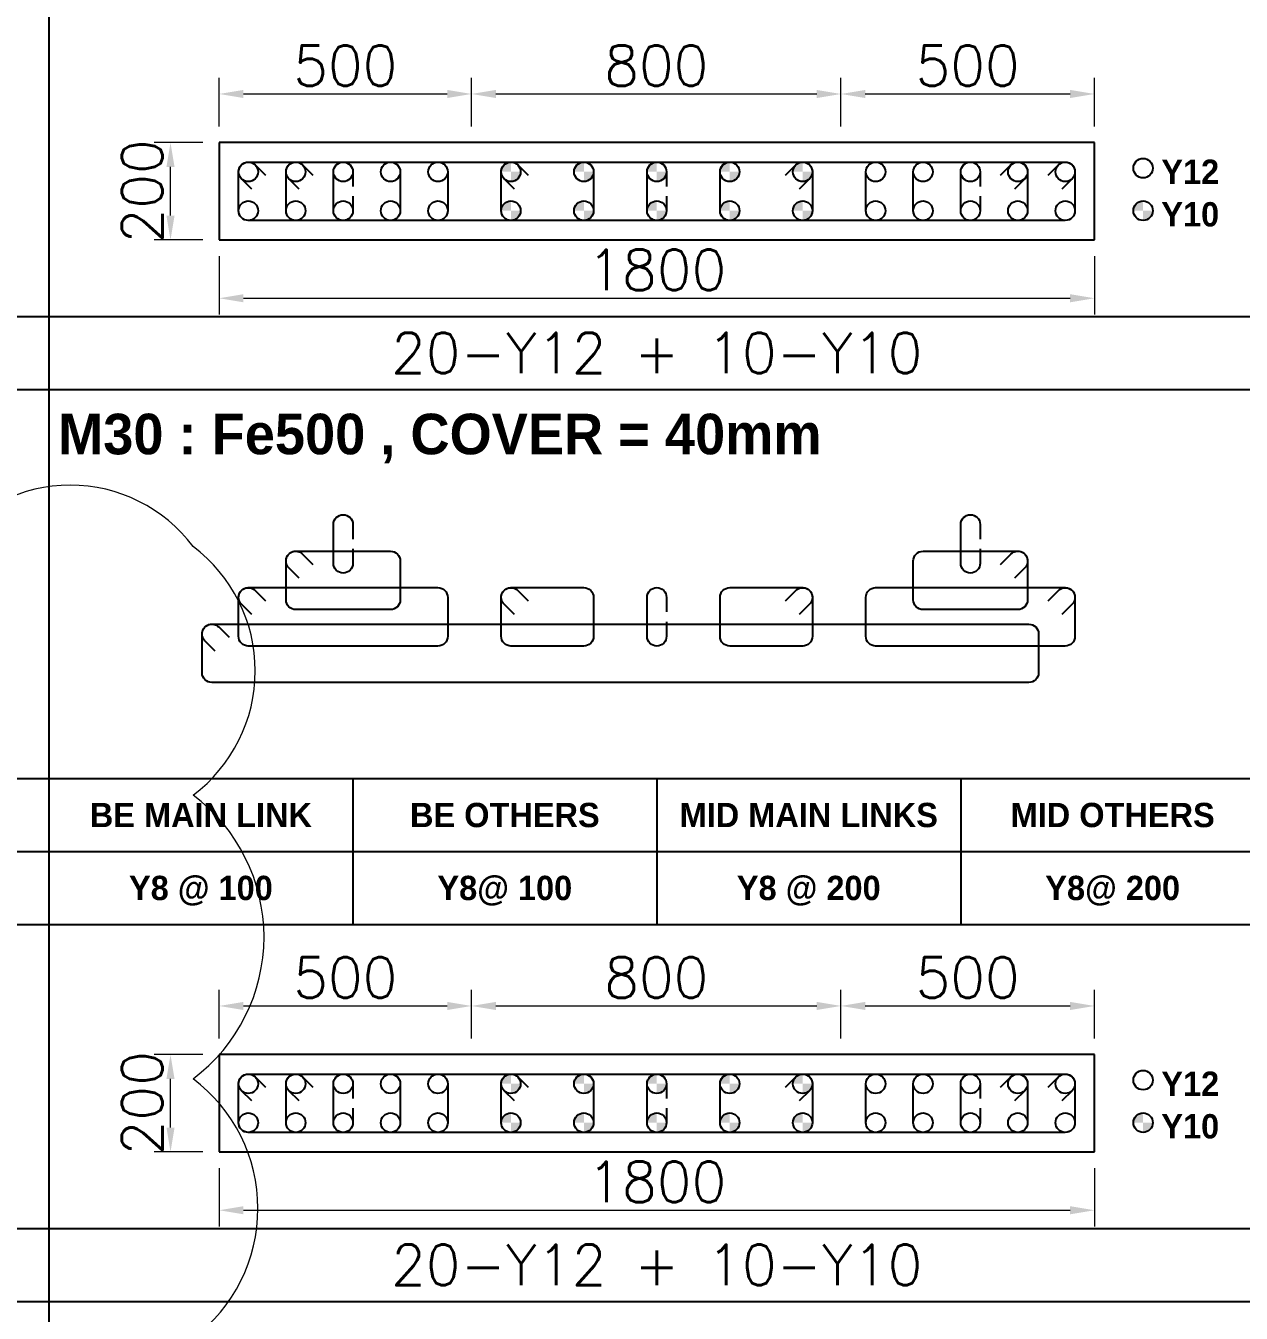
# Model space of a CAD drawing. Header units: millimetres. Extents: x -28707963 to -28231469, y 696001 to 896471.
# Drawn here: x -28298179 to -28290680, y 801473 to 809414 of the extents above; entities that cross this region are included whole.
import ezdxf
from ezdxf.enums import TextEntityAlignment as Align

# ---------------------------------------------------------------- set-up
doc = ezdxf.new("R2010")
doc.units = ezdxf.units.MM
doc.header["$MEASUREMENT"] = 0
doc.header["$PDMODE"] = 34
doc.header["$PDSIZE"] = -8
doc.layers.get('0').update_dxf_attribs({"lineweight": 5})
for name, color, linetype in [('09 COL TEXT-SCH', 2, 'Continuous'), ('14 REINF', 6, 'Continuous'), ('22 TABLE FRAME', 5, 'Continuous'), ('23 STIRRUPS', 5, 'Continuous'), ('TEXT', 4, 'Continuous')]:
    doc.layers.add(name, color=color, linetype=linetype)
doc.layers.add('19 COLUMN', color=1, linetype='Continuous', lineweight=25)
doc.styles.add('adani bold', font='')
doc.styles.add('ROMANS', font='simplex.shx')
doc.styles.get('adani bold').set_extended_font_data('Adani Bold', bold=True)
doc.dimstyles.new('D 50', dxfattribs={"dimscale": 100, "dimtxt": 3, "dimasz": 1.5, "dimexe": 1, "dimexo": 1, "dimgap": 0.5, "dimtad": 1, "dimdec": 0, "dimdsep": 46, "dimtxsty": 'ROMANS', "dimcen": 2.5, "dimclrd": 5, "dimclre": 5, "dimclrt": 4, "dimadec": 0, "dimazin": 0, "dimtfac": 1, "dimtdec": 0, "dimtmove": 0, "dimatfit": 3, "dimfxl": 1, "dimlwd": 0, "dimlwe": 0, "dimarcsym": 0})

# ---------------------------------------------------------------- blocks, each defined once
blk = doc.blocks.new('*D104')
at = {"color": 5, "lineweight": 0, "transparency": 16777216}
for p, q in [((-28296986.1, 802368.4), (-28296986.1, 802008.4)), ((-28291586.1, 802368.4), (-28291586.1, 802008.4)), ((-28296836.1, 802108.4), (-28291736.1, 802108.4))]:
    blk.add_line(p, q, dxfattribs=at)
at = {"color": 5, "transparency": 16777216}
for points in [[(-28296836.1, 802133.4), (-28296836.1, 802083.4), (-28296986.1, 802108.4)], [(-28291736.1, 802083.4), (-28291736.1, 802133.4), (-28291586.1, 802108.4)]]:
    blk.add_solid(points, dxfattribs=at)
at = {"layer": 'Defpoints', "color": 0, "transparency": 16777216}
for p in [(-28296986.1, 802468.4), (-28291586.1, 802468.4), (-28291586.1, 802108.4)]:
    blk.add_point(p, dxfattribs=at)
at = {"color": 4, "transparency": 16777216, "insert": (-28294286.1, 802283.4), "char_height": 250, "attachment_point": 5, "style": 'ROMANS'}
blk.add_mtext('1800', dxfattribs=at)
blk = doc.blocks.new('*D105')
at = {"color": 5, "lineweight": 0, "transparency": 16777216}
for p, q in [((-28296986.1, 807993.4), (-28296986.1, 807633.4)), ((-28291586.1, 807993.4), (-28291586.1, 807633.4)), ((-28296836.1, 807733.4), (-28291736.1, 807733.4))]:
    blk.add_line(p, q, dxfattribs=at)
at = {"color": 5, "transparency": 16777216}
for points in [[(-28296836.1, 807758.4), (-28296836.1, 807708.4), (-28296986.1, 807733.4)], [(-28291736.1, 807708.4), (-28291736.1, 807758.4), (-28291586.1, 807733.4)]]:
    blk.add_solid(points, dxfattribs=at)
at = {"layer": 'Defpoints', "color": 0, "transparency": 16777216}
for p in [(-28296986.1, 808093.4), (-28291586.1, 808093.4), (-28291586.1, 807733.4)]:
    blk.add_point(p, dxfattribs=at)
at = {"color": 4, "transparency": 16777216, "insert": (-28294286.1, 807908.4), "char_height": 250, "attachment_point": 5, "style": 'ROMANS'}
blk.add_mtext('1800', dxfattribs=at)
blk = doc.blocks.new('*D419')
at = {"color": 5, "lineweight": 0, "transparency": 16777216}
for p, q in [((-28297086.1, 803068.4), (-28297386.1, 803068.4)), ((-28297286.1, 802618.4), (-28297286.1, 802918.4)), ((-28297086.1, 802468.4), (-28297386.1, 802468.4))]:
    blk.add_line(p, q, dxfattribs=at)
at = {"color": 5, "transparency": 16777216}
for points in [[(-28297261.1, 802918.4), (-28297311.1, 802918.4), (-28297286.1, 803068.4)], [(-28297311.1, 802618.4), (-28297261.1, 802618.4), (-28297286.1, 802468.4)]]:
    blk.add_solid(points, dxfattribs=at)
at = {"layer": 'Defpoints', "color": 0, "transparency": 16777216}
for p in [(-28297286.1, 803068.4), (-28296986.1, 803068.4), (-28296986.1, 802468.4)]:
    blk.add_point(p, dxfattribs=at)
at = {"color": 4, "transparency": 16777216, "insert": (-28297461.1, 802768.4), "char_height": 250, "attachment_point": 5, "rotation": 90, "style": 'ROMANS'}
blk.add_mtext('200', dxfattribs=at)
blk = doc.blocks.new('*D420')
at = {"color": 5, "lineweight": 0, "transparency": 16777216}
for p, q in [((-28296986.1, 803168.4), (-28296986.1, 803468.4)), ((-28295428.9, 803168.4), (-28295428.9, 803468.4)), ((-28296836.1, 803368.4), (-28295578.9, 803368.4))]:
    blk.add_line(p, q, dxfattribs=at)
at = {"color": 5, "transparency": 16777216}
for points in [[(-28296836.1, 803393.4), (-28296836.1, 803343.4), (-28296986.1, 803368.4)], [(-28295578.9, 803343.4), (-28295578.9, 803393.4), (-28295428.9, 803368.4)]]:
    blk.add_solid(points, dxfattribs=at)
at = {"layer": 'Defpoints', "color": 0, "transparency": 16777216}
for p in [(-28295428.9, 803368.4), (-28296986.1, 803068.4), (-28295428.9, 803068.4)]:
    blk.add_point(p, dxfattribs=at)
at = {"color": 4, "transparency": 16777216, "insert": (-28296207.5, 803543.4), "char_height": 250, "attachment_point": 5, "style": 'ROMANS'}
blk.add_mtext('500', dxfattribs=at)
blk = doc.blocks.new('*D421')
at = {"color": 5, "lineweight": 0, "transparency": 16777216}
for p, q in [((-28295428.9, 803168.4), (-28295428.9, 803468.4)), ((-28293149.7, 803168.4), (-28293149.7, 803468.4)), ((-28295278.9, 803368.4), (-28293299.7, 803368.4))]:
    blk.add_line(p, q, dxfattribs=at)
at = {"color": 5, "transparency": 16777216}
for points in [[(-28295278.9, 803393.4), (-28295278.9, 803343.4), (-28295428.9, 803368.4)], [(-28293299.7, 803343.4), (-28293299.7, 803393.4), (-28293149.7, 803368.4)]]:
    blk.add_solid(points, dxfattribs=at)
at = {"layer": 'Defpoints', "color": 0, "transparency": 16777216}
for p in [(-28293149.7, 803368.4), (-28295428.9, 803068.4), (-28293149.7, 803068.4)]:
    blk.add_point(p, dxfattribs=at)
at = {"color": 4, "transparency": 16777216, "insert": (-28294289.3, 803543.4), "char_height": 250, "attachment_point": 5, "style": 'ROMANS'}
blk.add_mtext('800', dxfattribs=at)
blk = doc.blocks.new('*D422')
at = {"color": 5, "lineweight": 0, "transparency": 16777216}
for p, q in [((-28293149.7, 803168.4), (-28293149.7, 803468.4)), ((-28291586.1, 803168.4), (-28291586.1, 803468.4)), ((-28292999.7, 803368.4), (-28291736.1, 803368.4))]:
    blk.add_line(p, q, dxfattribs=at)
at = {"color": 5, "transparency": 16777216}
for points in [[(-28292999.7, 803393.4), (-28292999.7, 803343.4), (-28293149.7, 803368.4)], [(-28291736.1, 803343.4), (-28291736.1, 803393.4), (-28291586.1, 803368.4)]]:
    blk.add_solid(points, dxfattribs=at)
at = {"layer": 'Defpoints', "color": 0, "transparency": 16777216}
for p in [(-28291586.1, 803368.4), (-28293149.7, 803068.4), (-28291586.1, 803068.4)]:
    blk.add_point(p, dxfattribs=at)
at = {"color": 4, "transparency": 16777216, "insert": (-28292367.9, 803543.4), "char_height": 250, "attachment_point": 5, "style": 'ROMANS'}
blk.add_mtext('500', dxfattribs=at)
blk = doc.blocks.new('*D423')
at = {"color": 5, "lineweight": 0, "transparency": 16777216}
for p, q in [((-28297086.1, 808693.4), (-28297386.1, 808693.4)), ((-28297286.1, 808243.4), (-28297286.1, 808543.4)), ((-28297086.1, 808093.4), (-28297386.1, 808093.4))]:
    blk.add_line(p, q, dxfattribs=at)
at = {"color": 5, "transparency": 16777216}
for points in [[(-28297261.1, 808543.4), (-28297311.1, 808543.4), (-28297286.1, 808693.4)], [(-28297311.1, 808243.4), (-28297261.1, 808243.4), (-28297286.1, 808093.4)]]:
    blk.add_solid(points, dxfattribs=at)
at = {"layer": 'Defpoints', "color": 0, "transparency": 16777216}
for p in [(-28297286.1, 808693.4), (-28296986.1, 808693.4), (-28296986.1, 808093.4)]:
    blk.add_point(p, dxfattribs=at)
at = {"color": 4, "transparency": 16777216, "insert": (-28297461.1, 808393.4), "char_height": 250, "attachment_point": 5, "rotation": 90, "style": 'ROMANS'}
blk.add_mtext('200', dxfattribs=at)
blk = doc.blocks.new('*D424')
at = {"color": 5, "lineweight": 0, "transparency": 16777216}
for p, q in [((-28296986.1, 808793.4), (-28296986.1, 809093.4)), ((-28295428.9, 808793.4), (-28295428.9, 809093.4)), ((-28296836.1, 808993.4), (-28295578.9, 808993.4))]:
    blk.add_line(p, q, dxfattribs=at)
at = {"color": 5, "transparency": 16777216}
for points in [[(-28296836.1, 809018.4), (-28296836.1, 808968.4), (-28296986.1, 808993.4)], [(-28295578.9, 808968.4), (-28295578.9, 809018.4), (-28295428.9, 808993.4)]]:
    blk.add_solid(points, dxfattribs=at)
at = {"layer": 'Defpoints', "color": 0, "transparency": 16777216}
for p in [(-28295428.9, 808993.4), (-28296986.1, 808693.4), (-28295428.9, 808693.4)]:
    blk.add_point(p, dxfattribs=at)
at = {"color": 4, "transparency": 16777216, "insert": (-28296207.5, 809168.4), "char_height": 250, "attachment_point": 5, "style": 'ROMANS'}
blk.add_mtext('500', dxfattribs=at)
blk = doc.blocks.new('*D425')
at = {"color": 5, "lineweight": 0, "transparency": 16777216}
for p, q in [((-28295428.9, 808793.4), (-28295428.9, 809093.4)), ((-28293149.7, 808793.4), (-28293149.7, 809093.4)), ((-28295278.9, 808993.4), (-28293299.7, 808993.4))]:
    blk.add_line(p, q, dxfattribs=at)
at = {"color": 5, "transparency": 16777216}
for points in [[(-28295278.9, 809018.4), (-28295278.9, 808968.4), (-28295428.9, 808993.4)], [(-28293299.7, 808968.4), (-28293299.7, 809018.4), (-28293149.7, 808993.4)]]:
    blk.add_solid(points, dxfattribs=at)
at = {"layer": 'Defpoints', "color": 0, "transparency": 16777216}
for p in [(-28293149.7, 808993.4), (-28295428.9, 808693.4), (-28293149.7, 808693.4)]:
    blk.add_point(p, dxfattribs=at)
at = {"color": 4, "transparency": 16777216, "insert": (-28294289.3, 809168.4), "char_height": 250, "attachment_point": 5, "style": 'ROMANS'}
blk.add_mtext('800', dxfattribs=at)
blk = doc.blocks.new('*D426')
at = {"color": 5, "lineweight": 0, "transparency": 16777216}
for p, q in [((-28293149.7, 808793.4), (-28293149.7, 809093.4)), ((-28291586.1, 808793.4), (-28291586.1, 809093.4)), ((-28292999.7, 808993.4), (-28291736.1, 808993.4))]:
    blk.add_line(p, q, dxfattribs=at)
at = {"color": 5, "transparency": 16777216}
for points in [[(-28292999.7, 809018.4), (-28292999.7, 808968.4), (-28293149.7, 808993.4)], [(-28291736.1, 808968.4), (-28291736.1, 809018.4), (-28291586.1, 808993.4)]]:
    blk.add_solid(points, dxfattribs=at)
at = {"layer": 'Defpoints', "color": 0, "transparency": 16777216}
for p in [(-28291586.1, 808993.4), (-28293149.7, 808693.4), (-28291586.1, 808693.4)]:
    blk.add_point(p, dxfattribs=at)
at = {"color": 4, "transparency": 16777216, "insert": (-28292367.9, 809168.4), "char_height": 250, "attachment_point": 5, "style": 'ROMANS'}
blk.add_mtext('500', dxfattribs=at)

msp = doc.modelspace()

# ---------------------------------------------------------------- hatches: boundary and pattern name
at = {"layer": '14 REINF'}
h = msp.add_hatch(color=6, dxfattribs=at)
edge = h.paths.add_edge_path(flags=0)
edge.add_line((-28295246.1, 808513.4), (-28295186.1, 808513.4))
edge.add_line((-28295186.1, 808513.4), (-28295186.1, 808573.4))
edge.add_arc((-28295186.1, 808513.4), 60, 90, 180)
edge = h.paths.add_edge_path(flags=0)
edge.add_line((-28295126.1, 808513.4), (-28295186.1, 808513.4))
edge.add_line((-28295186.1, 808513.4), (-28295186.1, 808453.4))
edge.add_arc((-28295186.1, 808513.4), 60, 270, 360)
h = msp.add_hatch(color=6, dxfattribs=at)
edge = h.paths.add_edge_path(flags=0)
edge.add_line((-28294796.1, 808513.4), (-28294736.1, 808513.4))
edge.add_line((-28294736.1, 808513.4), (-28294736.1, 808573.4))
edge.add_arc((-28294736.1, 808513.4), 60, 90, 180)
edge = h.paths.add_edge_path(flags=0)
edge.add_line((-28294676.1, 808513.4), (-28294736.1, 808513.4))
edge.add_line((-28294736.1, 808513.4), (-28294736.1, 808453.4))
edge.add_arc((-28294736.1, 808513.4), 60, 270, 360)
h = msp.add_hatch(color=6, dxfattribs=at)
edge = h.paths.add_edge_path(flags=0)
edge.add_line((-28294346.1, 808513.4), (-28294286.1, 808513.4))
edge.add_line((-28294286.1, 808513.4), (-28294286.1, 808573.4))
edge.add_arc((-28294286.1, 808513.4), 60, 90, 180)
edge = h.paths.add_edge_path(flags=0)
edge.add_line((-28294226.1, 808513.4), (-28294286.1, 808513.4))
edge.add_line((-28294286.1, 808513.4), (-28294286.1, 808453.4))
edge.add_arc((-28294286.1, 808513.4), 60, 270, 360)
h = msp.add_hatch(color=6, dxfattribs=at)
edge = h.paths.add_edge_path(flags=0)
edge.add_line((-28293896.1, 808513.4), (-28293836.1, 808513.4))
edge.add_line((-28293836.1, 808513.4), (-28293836.1, 808573.4))
edge.add_arc((-28293836.1, 808513.4), 60, 90, 180)
edge = h.paths.add_edge_path(flags=0)
edge.add_line((-28293776.1, 808513.4), (-28293836.1, 808513.4))
edge.add_line((-28293836.1, 808513.4), (-28293836.1, 808453.4))
edge.add_arc((-28293836.1, 808513.4), 60, 270, 360)
h = msp.add_hatch(color=6, dxfattribs=at)
edge = h.paths.add_edge_path(flags=0)
edge.add_line((-28293446.1, 808513.4), (-28293386.1, 808513.4))
edge.add_line((-28293386.1, 808513.4), (-28293386.1, 808573.4))
edge.add_arc((-28293386.1, 808513.4), 60, 90, 180)
edge = h.paths.add_edge_path(flags=0)
edge.add_line((-28293326.1, 808513.4), (-28293386.1, 808513.4))
edge.add_line((-28293386.1, 808513.4), (-28293386.1, 808453.4))
edge.add_arc((-28293386.1, 808513.4), 60, 270, 360)
h = msp.add_hatch(color=6, dxfattribs=at)
edge = h.paths.add_edge_path(flags=0)
edge.add_line((-28295246.1, 808273.4), (-28295186.1, 808273.4))
edge.add_line((-28295186.1, 808273.4), (-28295186.1, 808333.4))
edge.add_arc((-28295186.1, 808273.4), 60, 90, 180)
edge = h.paths.add_edge_path(flags=0)
edge.add_line((-28295126.1, 808273.4), (-28295186.1, 808273.4))
edge.add_line((-28295186.1, 808273.4), (-28295186.1, 808213.4))
edge.add_arc((-28295186.1, 808273.4), 60, 270, 360)
h = msp.add_hatch(color=6, dxfattribs=at)
edge = h.paths.add_edge_path(flags=0)
edge.add_line((-28294796.1, 808273.4), (-28294736.1, 808273.4))
edge.add_line((-28294736.1, 808273.4), (-28294736.1, 808333.4))
edge.add_arc((-28294736.1, 808273.4), 60, 90, 180)
edge = h.paths.add_edge_path(flags=0)
edge.add_line((-28294676.1, 808273.4), (-28294736.1, 808273.4))
edge.add_line((-28294736.1, 808273.4), (-28294736.1, 808213.4))
edge.add_arc((-28294736.1, 808273.4), 60, 270, 360)
h = msp.add_hatch(color=6, dxfattribs=at)
edge = h.paths.add_edge_path(flags=0)
edge.add_line((-28294346.1, 808273.4), (-28294286.1, 808273.4))
edge.add_line((-28294286.1, 808273.4), (-28294286.1, 808333.4))
edge.add_arc((-28294286.1, 808273.4), 60, 90, 180)
edge = h.paths.add_edge_path(flags=0)
edge.add_line((-28294226.1, 808273.4), (-28294286.1, 808273.4))
edge.add_line((-28294286.1, 808273.4), (-28294286.1, 808213.4))
edge.add_arc((-28294286.1, 808273.4), 60, 270, 360)
h = msp.add_hatch(color=6, dxfattribs=at)
edge = h.paths.add_edge_path(flags=0)
edge.add_line((-28293896.1, 808273.4), (-28293836.1, 808273.4))
edge.add_line((-28293836.1, 808273.4), (-28293836.1, 808333.4))
edge.add_arc((-28293836.1, 808273.4), 60, 90, 180)
edge = h.paths.add_edge_path(flags=0)
edge.add_line((-28293776.1, 808273.4), (-28293836.1, 808273.4))
edge.add_line((-28293836.1, 808273.4), (-28293836.1, 808213.4))
edge.add_arc((-28293836.1, 808273.4), 60, 270, 360)
h = msp.add_hatch(color=6, dxfattribs=at)
edge = h.paths.add_edge_path(flags=0)
edge.add_line((-28293446.1, 808273.4), (-28293386.1, 808273.4))
edge.add_line((-28293386.1, 808273.4), (-28293386.1, 808333.4))
edge.add_arc((-28293386.1, 808273.4), 60, 90, 180)
edge = h.paths.add_edge_path(flags=0)
edge.add_line((-28293326.1, 808273.4), (-28293386.1, 808273.4))
edge.add_line((-28293386.1, 808273.4), (-28293386.1, 808213.4))
edge.add_arc((-28293386.1, 808273.4), 60, 270, 360)
h = msp.add_hatch(color=6, dxfattribs=at)
edge = h.paths.add_edge_path(flags=0)
edge.add_line((-28291346.1, 808273.4), (-28291286.1, 808273.4))
edge.add_line((-28291286.1, 808273.4), (-28291286.1, 808333.4))
edge.add_arc((-28291286.1, 808273.4), 60, 90, 180)
edge = h.paths.add_edge_path(flags=0)
edge.add_line((-28291226.1, 808273.4), (-28291286.1, 808273.4))
edge.add_line((-28291286.1, 808273.4), (-28291286.1, 808213.4))
edge.add_arc((-28291286.1, 808273.4), 60, 270, 360)
h = msp.add_hatch(color=6, dxfattribs=at)
edge = h.paths.add_edge_path(flags=0)
edge.add_line((-28295246.1, 802888.4), (-28295186.1, 802888.4))
edge.add_line((-28295186.1, 802888.4), (-28295186.1, 802948.4))
edge.add_arc((-28295186.1, 802888.4), 60, 90, 180)
edge = h.paths.add_edge_path(flags=0)
edge.add_line((-28295126.1, 802888.4), (-28295186.1, 802888.4))
edge.add_line((-28295186.1, 802888.4), (-28295186.1, 802828.4))
edge.add_arc((-28295186.1, 802888.4), 60, 270, 360)
h = msp.add_hatch(color=6, dxfattribs=at)
edge = h.paths.add_edge_path(flags=0)
edge.add_line((-28294796.1, 802888.4), (-28294736.1, 802888.4))
edge.add_line((-28294736.1, 802888.4), (-28294736.1, 802948.4))
edge.add_arc((-28294736.1, 802888.4), 60, 90, 180)
edge = h.paths.add_edge_path(flags=0)
edge.add_line((-28294676.1, 802888.4), (-28294736.1, 802888.4))
edge.add_line((-28294736.1, 802888.4), (-28294736.1, 802828.4))
edge.add_arc((-28294736.1, 802888.4), 60, 270, 360)
h = msp.add_hatch(color=6, dxfattribs=at)
edge = h.paths.add_edge_path(flags=0)
edge.add_line((-28294346.1, 802888.4), (-28294286.1, 802888.4))
edge.add_line((-28294286.1, 802888.4), (-28294286.1, 802948.4))
edge.add_arc((-28294286.1, 802888.4), 60, 90, 180)
edge = h.paths.add_edge_path(flags=0)
edge.add_line((-28294226.1, 802888.4), (-28294286.1, 802888.4))
edge.add_line((-28294286.1, 802888.4), (-28294286.1, 802828.4))
edge.add_arc((-28294286.1, 802888.4), 60, 270, 360)
h = msp.add_hatch(color=6, dxfattribs=at)
edge = h.paths.add_edge_path(flags=0)
edge.add_line((-28293896.1, 802888.4), (-28293836.1, 802888.4))
edge.add_line((-28293836.1, 802888.4), (-28293836.1, 802948.4))
edge.add_arc((-28293836.1, 802888.4), 60, 90, 180)
edge = h.paths.add_edge_path(flags=0)
edge.add_line((-28293776.1, 802888.4), (-28293836.1, 802888.4))
edge.add_line((-28293836.1, 802888.4), (-28293836.1, 802828.4))
edge.add_arc((-28293836.1, 802888.4), 60, 270, 360)
h = msp.add_hatch(color=6, dxfattribs=at)
edge = h.paths.add_edge_path(flags=0)
edge.add_line((-28293446.1, 802888.4), (-28293386.1, 802888.4))
edge.add_line((-28293386.1, 802888.4), (-28293386.1, 802948.4))
edge.add_arc((-28293386.1, 802888.4), 60, 90, 180)
edge = h.paths.add_edge_path(flags=0)
edge.add_line((-28293326.1, 802888.4), (-28293386.1, 802888.4))
edge.add_line((-28293386.1, 802888.4), (-28293386.1, 802828.4))
edge.add_arc((-28293386.1, 802888.4), 60, 270, 360)
h = msp.add_hatch(color=6, dxfattribs=at)
edge = h.paths.add_edge_path(flags=0)
edge.add_line((-28295246.1, 802648.4), (-28295186.1, 802648.4))
edge.add_line((-28295186.1, 802648.4), (-28295186.1, 802708.4))
edge.add_arc((-28295186.1, 802648.4), 60, 90, 180)
edge = h.paths.add_edge_path(flags=0)
edge.add_line((-28295126.1, 802648.4), (-28295186.1, 802648.4))
edge.add_line((-28295186.1, 802648.4), (-28295186.1, 802588.4))
edge.add_arc((-28295186.1, 802648.4), 60, 270, 360)
h = msp.add_hatch(color=6, dxfattribs=at)
edge = h.paths.add_edge_path(flags=0)
edge.add_line((-28294796.1, 802648.4), (-28294736.1, 802648.4))
edge.add_line((-28294736.1, 802648.4), (-28294736.1, 802708.4))
edge.add_arc((-28294736.1, 802648.4), 60, 90, 180)
edge = h.paths.add_edge_path(flags=0)
edge.add_line((-28294676.1, 802648.4), (-28294736.1, 802648.4))
edge.add_line((-28294736.1, 802648.4), (-28294736.1, 802588.4))
edge.add_arc((-28294736.1, 802648.4), 60, 270, 360)
h = msp.add_hatch(color=6, dxfattribs=at)
edge = h.paths.add_edge_path(flags=0)
edge.add_line((-28294346.1, 802648.4), (-28294286.1, 802648.4))
edge.add_line((-28294286.1, 802648.4), (-28294286.1, 802708.4))
edge.add_arc((-28294286.1, 802648.4), 60, 90, 180)
edge = h.paths.add_edge_path(flags=0)
edge.add_line((-28294226.1, 802648.4), (-28294286.1, 802648.4))
edge.add_line((-28294286.1, 802648.4), (-28294286.1, 802588.4))
edge.add_arc((-28294286.1, 802648.4), 60, 270, 360)
h = msp.add_hatch(color=6, dxfattribs=at)
edge = h.paths.add_edge_path(flags=0)
edge.add_line((-28293896.1, 802648.4), (-28293836.1, 802648.4))
edge.add_line((-28293836.1, 802648.4), (-28293836.1, 802708.4))
edge.add_arc((-28293836.1, 802648.4), 60, 90, 180)
edge = h.paths.add_edge_path(flags=0)
edge.add_line((-28293776.1, 802648.4), (-28293836.1, 802648.4))
edge.add_line((-28293836.1, 802648.4), (-28293836.1, 802588.4))
edge.add_arc((-28293836.1, 802648.4), 60, 270, 360)
h = msp.add_hatch(color=6, dxfattribs=at)
edge = h.paths.add_edge_path(flags=0)
edge.add_line((-28293446.1, 802648.4), (-28293386.1, 802648.4))
edge.add_line((-28293386.1, 802648.4), (-28293386.1, 802708.4))
edge.add_arc((-28293386.1, 802648.4), 60, 90, 180)
edge = h.paths.add_edge_path(flags=0)
edge.add_line((-28293326.1, 802648.4), (-28293386.1, 802648.4))
edge.add_line((-28293386.1, 802648.4), (-28293386.1, 802588.4))
edge.add_arc((-28293386.1, 802648.4), 60, 270, 360)
h = msp.add_hatch(color=6, dxfattribs=at)
edge = h.paths.add_edge_path(flags=0)
edge.add_line((-28291346.1, 802648.4), (-28291286.1, 802648.4))
edge.add_line((-28291286.1, 802648.4), (-28291286.1, 802708.4))
edge.add_arc((-28291286.1, 802648.4), 60, 90, 180)
edge = h.paths.add_edge_path(flags=0)
edge.add_line((-28291226.1, 802648.4), (-28291286.1, 802648.4))
edge.add_line((-28291286.1, 802648.4), (-28291286.1, 802588.4))
edge.add_arc((-28291286.1, 802648.4), 60, 270, 360)

# ---------------------------------------------------------------- linework, layer by layer
at = {"color": 1}
msp.add_lwpolyline([(-28337528.1, 807171.2), (-28231469, 807171.2), (-28231469, 801546.2), (-28337528.1, 801546.2)], close=True, dxfattribs=at)
msp.add_lwpolyline([(-28298662.9, 790072.3, 0.5), (-28297146.6, 790072.3, 0.5), (-28297146.6, 791588.6, 0.5), (-28297146.6, 793171.6, 0.5), (-28297146.6, 794787.9, 0.5), (-28297146.6, 796487.4, 0.5), (-28297146.6, 798053.7, 0.5), (-28297146.6, 799586.7, 0.5), (-28297146.6, 801319.6, 0.5), (-28297146.6, 802919.2, 0.5), (-28297146.6, 804668.8, 0.5), (-28297146.6, 806201.8, 0.5), (-28298662.9, 806201.8, 0.5)], format="xyb")
at = {"layer": '14 REINF', "color": 6}
for centre in [(-28291286.1, 808535.9), (-28296806.1, 808513.4), (-28296513.6, 808513.4), (-28296221.1, 808513.4), (-28295928.6, 808513.4), (-28295636.1, 808513.4), (-28295186.1, 808513.4), (-28294736.1, 808513.4), (-28294286.1, 808513.4), (-28293836.1, 808513.4), (-28293386.1, 808513.4), (-28292936.1, 808513.4), (-28292643.6, 808513.4), (-28292351.1, 808513.4), (-28292058.6, 808513.4), (-28291766.1, 808513.4), (-28296806.1, 808273.4), (-28296513.6, 808273.4), (-28296221.1, 808273.4), (-28295928.6, 808273.4), (-28295636.1, 808273.4), (-28295186.1, 808273.4), (-28294736.1, 808273.4), (-28294286.1, 808273.4), (-28293836.1, 808273.4), (-28293386.1, 808273.4), (-28292936.1, 808273.4), (-28292643.6, 808273.4), (-28292351.1, 808273.4), (-28292058.6, 808273.4), (-28291766.1, 808273.4), (-28291286.1, 808273.4), (-28296806.1, 802888.4), (-28296513.6, 802888.4), (-28296221.1, 802888.4), (-28295928.6, 802888.4), (-28295636.1, 802888.4), (-28295186.1, 802888.4), (-28294736.1, 802888.4), (-28294286.1, 802888.4), (-28293836.1, 802888.4), (-28293386.1, 802888.4), (-28292936.1, 802888.4), (-28292643.6, 802888.4), (-28292351.1, 802888.4), (-28292058.6, 802888.4), (-28291766.1, 802888.4), (-28291286.1, 802910.9), (-28296806.1, 802648.4), (-28296513.6, 802648.4), (-28296221.1, 802648.4), (-28295928.6, 802648.4), (-28295636.1, 802648.4), (-28295186.1, 802648.4), (-28294736.1, 802648.4), (-28294286.1, 802648.4), (-28293836.1, 802648.4), (-28293386.1, 802648.4), (-28292936.1, 802648.4), (-28292643.6, 802648.4), (-28292351.1, 802648.4), (-28292058.6, 802648.4), (-28291766.1, 802648.4), (-28291286.1, 802648.4)]:
    msp.add_circle(centre, 60, dxfattribs=at)
at = {"layer": '19 COLUMN', "color": 4}
for points in [[(-28291586.1, 808693.4), (-28296986.1, 808693.4)], [(-28296986.1, 808693.4), (-28296986.1, 808093.4)], [(-28291586.1, 808093.4), (-28291586.1, 808693.4)], [(-28296986.1, 808093.4), (-28291586.1, 808093.4)], [(-28291586.1, 803068.4), (-28296986.1, 803068.4)], [(-28296986.1, 803068.4), (-28296986.1, 802468.4)], [(-28291586.1, 802468.4), (-28291586.1, 803068.4)], [(-28296986.1, 802468.4), (-28291586.1, 802468.4)]]:
    msp.add_lwpolyline(points, dxfattribs=at)
at = {"layer": '22 TABLE FRAME', "color": 5, "linetype": 'Continuous'}
for p, q in [((-28298036.1, 863421.2), (-28298036.1, 788796.2)), ((-28330286.1, 807621.2), (-28245536.1, 807621.2)), ((-28334786.1, 807171.2), (-28245536.1, 807171.2)), ((-28330286.1, 804771.2), (-28245536.1, 804771.2)), ((-28296161.1, 804771.2), (-28296161.1, 803871.2)), ((-28294286.1, 804771.2), (-28294286.1, 803871.2)), ((-28292411.1, 804771.2), (-28292411.1, 803871.2)), ((-28330286.1, 804321.2), (-28245536.1, 804321.2)), ((-28330286.1, 803871.2), (-28245536.1, 803871.2)), ((-28330286.1, 801996.2), (-28245536.1, 801996.2)), ((-28334786.1, 801546.2), (-28245536.1, 801546.2))]:
    msp.add_line(p, q, dxfattribs=at)
at = {"layer": '23 STIRRUPS', "color": 5}
for points in [[(-28296784.9, 808407.3), (-28296848.5, 808470.9, -0.668178), (-28296806.1, 808573.4), (-28291766.1, 808573.4, -0.414214), (-28291706.1, 808513.4), (-28291706.1, 808273.4, -0.414214), (-28291766.1, 808213.4), (-28296806.1, 808213.4, -0.414214), (-28296866.1, 808273.4), (-28296866.1, 808513.4, -0.668179), (-28296763.7, 808555.8), (-28296700, 808492.1)], [(-28296784.9, 808407.3), (-28296848.5, 808470.9, -0.668178), (-28296806.1, 808573.4), (-28295636.1, 808573.4, -0.414214), (-28295576.1, 808513.4), (-28295576.1, 808273.4, -0.414214), (-28295636.1, 808213.4), (-28296806.1, 808213.4, -0.414214), (-28296866.1, 808273.4), (-28296866.1, 808513.4, -0.668179), (-28296763.7, 808555.8), (-28296700, 808492.1)], [(-28296492.4, 808407.3), (-28296556, 808470.9, -0.668178), (-28296513.6, 808573.4), (-28295928.6, 808573.4, -0.414214), (-28295868.6, 808513.4), (-28295868.6, 808273.4, -0.414214), (-28295928.6, 808213.4), (-28296513.6, 808213.4, -0.414214), (-28296573.6, 808273.4), (-28296573.6, 808513.4, -0.668179), (-28296471.2, 808555.8), (-28296407.5, 808492.1)], [(-28296161.1, 808363.4), (-28296161.1, 808273.4, -1), (-28296281.1, 808273.4), (-28296281.1, 808513.4, -1), (-28296161.1, 808513.4), (-28296161.1, 808423.4)], [(-28295164.9, 808407.3), (-28295228.5, 808470.9, -0.668178), (-28295186.1, 808573.4), (-28294736.1, 808573.4, -0.414214), (-28294676.1, 808513.4), (-28294676.1, 808273.4, -0.414214), (-28294736.1, 808213.4), (-28295186.1, 808213.4, -0.414214), (-28295246.1, 808273.4), (-28295246.1, 808513.4, -0.668179), (-28295143.7, 808555.8), (-28295080, 808492.1)], [(-28294226.1, 808363.4), (-28294226.1, 808273.4, -1), (-28294346.1, 808273.4), (-28294346.1, 808513.4, -1), (-28294226.1, 808513.4), (-28294226.1, 808423.4)], [(-28293492.2, 808492.1), (-28293428.5, 808555.8, -0.668179), (-28293326.1, 808513.4), (-28293326.1, 808273.4, -0.414214), (-28293386.1, 808213.4), (-28293836.1, 808213.4, -0.414214), (-28293896.1, 808273.4), (-28293896.1, 808513.4, -0.414214), (-28293836.1, 808573.4), (-28293386.1, 808573.4, -0.668178), (-28293343.7, 808470.9), (-28293407.3, 808407.3)], [(-28291872.2, 808492.1), (-28291808.5, 808555.8, -0.668179), (-28291706.1, 808513.4), (-28291706.1, 808273.4, -0.414214), (-28291766.1, 808213.4), (-28292936.1, 808213.4, -0.414214), (-28292996.1, 808273.4), (-28292996.1, 808513.4, -0.414214), (-28292936.1, 808573.4), (-28291766.1, 808573.4, -0.668178), (-28291723.7, 808470.9), (-28291787.3, 808407.3)], [(-28292164.7, 808492.1), (-28292101, 808555.8, -0.668179), (-28291998.6, 808513.4), (-28291998.6, 808273.4, -0.414214), (-28292058.6, 808213.4), (-28292643.6, 808213.4, -0.414214), (-28292703.6, 808273.4), (-28292703.6, 808513.4, -0.414214), (-28292643.6, 808573.4), (-28292058.6, 808573.4, -0.668178), (-28292016.2, 808470.9), (-28292079.8, 808407.3)], [(-28292291.1, 808363.4), (-28292291.1, 808273.4, -1), (-28292411.1, 808273.4), (-28292411.1, 808513.4, -1), (-28292291.1, 808513.4), (-28292291.1, 808423.4)], [(-28296161.1, 806188.4), (-28296161.1, 806098.4, -1), (-28296281.1, 806098.4), (-28296281.1, 806338.4, -1), (-28296161.1, 806338.4), (-28296161.1, 806248.4)], [(-28292291.1, 806188.4), (-28292291.1, 806098.4, -1), (-28292411.1, 806098.4), (-28292411.1, 806338.4, -1), (-28292291.1, 806338.4), (-28292291.1, 806248.4)], [(-28296492.4, 806007.3), (-28296556, 806070.9, -0.668178), (-28296513.6, 806173.4), (-28295928.6, 806173.4, -0.414214), (-28295868.6, 806113.4), (-28295868.6, 805873.4, -0.414214), (-28295928.6, 805813.4), (-28296513.6, 805813.4, -0.414214), (-28296573.6, 805873.4), (-28296573.6, 806113.4, -0.668179), (-28296471.2, 806155.8), (-28296407.5, 806092.1)], [(-28292164.7, 806092.1), (-28292101, 806155.8, -0.668179), (-28291998.6, 806113.4), (-28291998.6, 805873.4, -0.414214), (-28292058.6, 805813.4), (-28292643.6, 805813.4, -0.414214), (-28292703.6, 805873.4), (-28292703.6, 806113.4, -0.414214), (-28292643.6, 806173.4), (-28292058.6, 806173.4, -0.668178), (-28292016.2, 806070.9), (-28292079.8, 806007.3)], [(-28296784.9, 805782.3), (-28296848.5, 805845.9, -0.668178), (-28296806.1, 805948.4), (-28295636.1, 805948.4, -0.414214), (-28295576.1, 805888.4), (-28295576.1, 805648.4, -0.414214), (-28295636.1, 805588.4), (-28296806.1, 805588.4, -0.414214), (-28296866.1, 805648.4), (-28296866.1, 805888.4, -0.668179), (-28296763.7, 805930.8), (-28296700, 805867.1)], [(-28295164.9, 805782.3), (-28295228.5, 805845.9, -0.668178), (-28295186.1, 805948.4), (-28294736.1, 805948.4, -0.414214), (-28294676.1, 805888.4), (-28294676.1, 805648.4, -0.414214), (-28294736.1, 805588.4), (-28295186.1, 805588.4, -0.414214), (-28295246.1, 805648.4), (-28295246.1, 805888.4, -0.668179), (-28295143.7, 805930.8), (-28295080, 805867.1)], [(-28294226.1, 805738.4), (-28294226.1, 805648.4, -1), (-28294346.1, 805648.4), (-28294346.1, 805888.4, -1), (-28294226.1, 805888.4), (-28294226.1, 805798.4)], [(-28293492.2, 805867.1), (-28293428.5, 805930.8, -0.668179), (-28293326.1, 805888.4), (-28293326.1, 805648.4, -0.414214), (-28293386.1, 805588.4), (-28293836.1, 805588.4, -0.414214), (-28293896.1, 805648.4), (-28293896.1, 805888.4, -0.414214), (-28293836.1, 805948.4), (-28293386.1, 805948.4, -0.668178), (-28293343.7, 805845.9), (-28293407.3, 805782.3)], [(-28291872.2, 805867.1), (-28291808.5, 805930.8, -0.668179), (-28291706.1, 805888.4), (-28291706.1, 805648.4, -0.414214), (-28291766.1, 805588.4), (-28292936.1, 805588.4, -0.414214), (-28292996.1, 805648.4), (-28292996.1, 805888.4, -0.414214), (-28292936.1, 805948.4), (-28291766.1, 805948.4, -0.668178), (-28291723.7, 805845.9), (-28291787.3, 805782.3)], [(-28297009.9, 805557.3), (-28297073.5, 805620.9, -0.668178), (-28297031.1, 805723.4), (-28291991.1, 805723.4, -0.414214), (-28291931.1, 805663.4), (-28291931.1, 805423.4, -0.414214), (-28291991.1, 805363.4), (-28297031.1, 805363.4, -0.414214), (-28297091.1, 805423.4), (-28297091.1, 805663.4, -0.668179), (-28296988.7, 805705.8), (-28296925, 805642.1)], [(-28296784.9, 802782.3), (-28296848.5, 802845.9, -0.668178), (-28296806.1, 802948.4), (-28291766.1, 802948.4, -0.414214), (-28291706.1, 802888.4), (-28291706.1, 802648.4, -0.414214), (-28291766.1, 802588.4), (-28296806.1, 802588.4, -0.414214), (-28296866.1, 802648.4), (-28296866.1, 802888.4, -0.668179), (-28296763.7, 802930.8), (-28296700, 802867.1)], [(-28296784.9, 802782.3), (-28296848.5, 802845.9, -0.668178), (-28296806.1, 802948.4), (-28295636.1, 802948.4, -0.414214), (-28295576.1, 802888.4), (-28295576.1, 802648.4, -0.414214), (-28295636.1, 802588.4), (-28296806.1, 802588.4, -0.414214), (-28296866.1, 802648.4), (-28296866.1, 802888.4, -0.668179), (-28296763.7, 802930.8), (-28296700, 802867.1)], [(-28296492.4, 802782.3), (-28296556, 802845.9, -0.668178), (-28296513.6, 802948.4), (-28295928.6, 802948.4, -0.414214), (-28295868.6, 802888.4), (-28295868.6, 802648.4, -0.414214), (-28295928.6, 802588.4), (-28296513.6, 802588.4, -0.414214), (-28296573.6, 802648.4), (-28296573.6, 802888.4, -0.668179), (-28296471.2, 802930.8), (-28296407.5, 802867.1)], [(-28296161.1, 802738.4), (-28296161.1, 802648.4, -1), (-28296281.1, 802648.4), (-28296281.1, 802888.4, -1), (-28296161.1, 802888.4), (-28296161.1, 802798.4)], [(-28295164.9, 802782.3), (-28295228.5, 802845.9, -0.668178), (-28295186.1, 802948.4), (-28294736.1, 802948.4, -0.414214), (-28294676.1, 802888.4), (-28294676.1, 802648.4, -0.414214), (-28294736.1, 802588.4), (-28295186.1, 802588.4, -0.414214), (-28295246.1, 802648.4), (-28295246.1, 802888.4, -0.668179), (-28295143.7, 802930.8), (-28295080, 802867.1)], [(-28294226.1, 802738.4), (-28294226.1, 802648.4, -1), (-28294346.1, 802648.4), (-28294346.1, 802888.4, -1), (-28294226.1, 802888.4), (-28294226.1, 802798.4)], [(-28293492.2, 802867.1), (-28293428.5, 802930.8, -0.668179), (-28293326.1, 802888.4), (-28293326.1, 802648.4, -0.414214), (-28293386.1, 802588.4), (-28293836.1, 802588.4, -0.414214), (-28293896.1, 802648.4), (-28293896.1, 802888.4, -0.414214), (-28293836.1, 802948.4), (-28293386.1, 802948.4, -0.668178), (-28293343.7, 802845.9), (-28293407.3, 802782.3)], [(-28291872.2, 802867.1), (-28291808.5, 802930.8, -0.668179), (-28291706.1, 802888.4), (-28291706.1, 802648.4, -0.414214), (-28291766.1, 802588.4), (-28292936.1, 802588.4, -0.414214), (-28292996.1, 802648.4), (-28292996.1, 802888.4, -0.414214), (-28292936.1, 802948.4), (-28291766.1, 802948.4, -0.668178), (-28291723.7, 802845.9), (-28291787.3, 802782.3)], [(-28292164.7, 802867.1), (-28292101, 802930.8, -0.668179), (-28291998.6, 802888.4), (-28291998.6, 802648.4, -0.414214), (-28292058.6, 802588.4), (-28292643.6, 802588.4, -0.414214), (-28292703.6, 802648.4), (-28292703.6, 802888.4, -0.414214), (-28292643.6, 802948.4), (-28292058.6, 802948.4, -0.668178), (-28292016.2, 802845.9), (-28292079.8, 802782.3)], [(-28292291.1, 802738.4), (-28292291.1, 802648.4, -1), (-28292411.1, 802648.4), (-28292411.1, 802888.4, -1), (-28292291.1, 802888.4), (-28292291.1, 802798.4)]]:
    msp.add_lwpolyline(points, format="xyb", dxfattribs=at)

# ---------------------------------------------------------------- texts
at = {"layer": '09 COL TEXT-SCH', "color": 3, "linetype": 'Continuous', "style": 'ROMANS'}
for p in [(-28294286.1, 807396.2), (-28294286.1, 801771.2)]:
    msp.add_text('20-Y12 + 10-Y10', height=250, dxfattribs=at).set_placement(p, align=Align.MIDDLE_CENTER)
at = {"layer": 'TEXT', "style": 'adani bold'}
for s, p in [('Y12', (-28291173.6, 808513.7)), ('Y10', (-28291173.6, 808251.2)), ('Y12', (-28291173.6, 802888.7)), ('Y10', (-28291173.6, 802626.2))]:
    msp.add_text(s, height=150, dxfattribs=at).set_placement(p, align=Align.MIDDLE_LEFT)
at = {"layer": 'TEXT', "lineweight": 40, "style": 'adani bold'}
msp.add_text('M30 : Fe500 , COVER = 40mm', height=250, dxfattribs=at).set_placement((-28297979.8, 806771.2))
at = {"layer": 'TEXT', "style": 'adani bold'}
for s, p in [('BE MAIN LINK', (-28297098.6, 804546.2)), ('BE OTHERS', (-28295223.6, 804546.2)), ('MID MAIN LINKS', (-28293348.6, 804546.2)), ('MID OTHERS', (-28291473.6, 804546.2)), ('Y8 @ 100', (-28297098.6, 804096.2)), ('Y8@ 100', (-28295223.6, 804096.2)), ('Y8 @ 200', (-28293348.6, 804096.2)), ('Y8@ 200', (-28291473.6, 804096.2))]:
    msp.add_text(s, height=150, dxfattribs=at).set_placement(p, align=Align.MIDDLE_CENTER)

# ---------------------------------------------------------------- dimensions: what is measured, and where the dimension line sits
for p1, p2, distance, text, override, picture, middle in [((-28296986.1, 808693.4), (-28295428.9, 808693.4), 300, '500', {"dimtxt": 2.5, "dimtxsty": 'ROMANS'}, '*D424', (-28296207.5, 809168.4)), ((-28295428.9, 808693.4), (-28293149.7, 808693.4), 300, '800', {"dimtxt": 2.5, "dimtxsty": 'ROMANS'}, '*D425', (-28294289.3, 809168.4)), ((-28293149.7, 808693.4), (-28291586.1, 808693.4), 300, '500', {"dimtxt": 2.5, "dimtxsty": 'ROMANS'}, '*D426', (-28292367.9, 809168.4)), ((-28296986.1, 808093.4), (-28291586.1, 808093.4), -360, '1800', {"dimtxt": 2.5}, '*D105', (-28294286.1, 807908.4)), ((-28296986.1, 803068.4), (-28295428.9, 803068.4), 300, '500', {"dimtxt": 2.5, "dimtxsty": 'ROMANS'}, '*D420', (-28296207.5, 803543.4)), ((-28295428.9, 803068.4), (-28293149.7, 803068.4), 300, '800', {"dimtxt": 2.5, "dimtxsty": 'ROMANS'}, '*D421', (-28294289.3, 803543.4)), ((-28293149.7, 803068.4), (-28291586.1, 803068.4), 300, '500', {"dimtxt": 2.5, "dimtxsty": 'ROMANS'}, '*D422', (-28292367.9, 803543.4)), ((-28296986.1, 802468.4), (-28291586.1, 802468.4), -360, '1800', {"dimtxt": 2.5}, '*D104', (-28294286.1, 802283.4))]:
    dim = msp.add_aligned_dim(p1=p1, p2=p2, distance=distance, text=text, dimstyle='D 50', override=override)
    dim.commit()
    dim.dimension.update_dxf_attribs({"geometry": picture, "text_midpoint": middle})
for base, p1, p2, picture, middle in [((-28297286.1, 808693.4), (-28296986.1, 808093.4), (-28296986.1, 808693.4), '*D423', (-28297286.1, 808393.4)), ((-28297286.1, 803068.4), (-28296986.1, 802468.4), (-28296986.1, 803068.4), '*D419', (-28297286.1, 802768.4))]:
    dim = msp.add_linear_dim(base=base, p1=p1, p2=p2, angle=90, text='200', dimstyle='D 50', override={"dimtxt": 2.5})
    dim.commit()
    dim.dimension.update_dxf_attribs({"geometry": picture, "text_midpoint": middle, "dimtype": 161})

doc.saveas('drawing.dxf')
